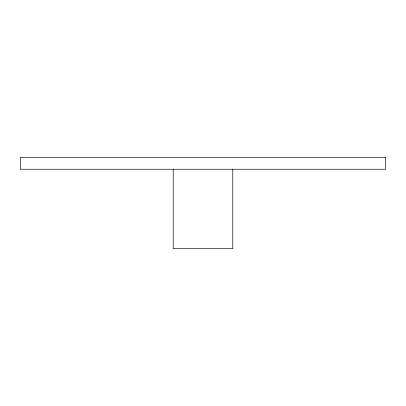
<?xml version="1.0" encoding="UTF-8"?>
<svg xmlns="http://www.w3.org/2000/svg" width="406" height="406" viewBox="0 0 406 406"><rect width="100%" height="100%" fill="white"/><g stroke="black" fill="none" stroke-linecap="round" stroke-linejoin="round"><path stroke-width="0.61" d="M232.79 169.241L232.79 248.675L173.21 248.675L173.21 169.241M385.7 157.325L20.3 157.325L20.3 169.241L385.7 169.241L385.7 157.325"/></g></svg>
